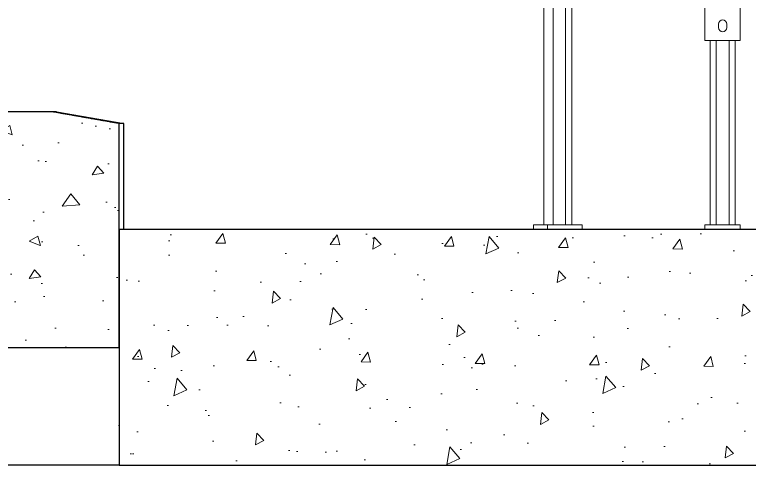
# Model space of a CAD drawing. Header units: millimetres. Extents: x -4172 to 126100, y -2 to 142133.
# Drawn here: x 20175 to 22667, y 12576 to 14105 of the extents above; entities that cross this region are included whole.
import ezdxf

# ---------------------------------------------------------------- set-up
doc = ezdxf.new("R2010")
doc.units = ezdxf.units.MM
doc.header["$LTSCALE"] = 100
for name, color, linetype, lineweight in [('Hatch', 7, 'Continuous', 18), ('Sketch Geometry', 7, 'Continuous', 18), ('Visible', 7, 'Continuous', 25)]:
    doc.layers.add(name, color=color, linetype=linetype, lineweight=lineweight)
doc.layers.add('P_Biomass (BM)', color=150, linetype='Continuous', lineweight=18, true_color=0x007fff)

msp = doc.modelspace()

# ---------------------------------------------------------------- hatches: boundary and pattern name
at = {"layer": 'Hatch'}
h = msp.add_hatch(dxfattribs=at)
h.set_pattern_fill('AR-CONC', color=256, scale=53.832768, angle=138.27901, style=0)
h.set_pattern_definition([(188.279, (0, 0), (-265.717, 282.179), [40.3746, -444.1203]), (133.279, (0, 0), (-213.729, -351.9433), [32.2997, -355.296]), (238.7305, (-22.14, 23.5), (-479.446, -69.764), [34.313, -377.444]), (184.4632, (-71.65, -80.36), (-369.524, 448.855), [60.562, -666.18]), (234.9146, (-102.45, -42.96), (-724.539, -56.554), [51.47, -566.167]), (129.4632, (-71.65, -80.36), (-724.539, -56.554), [48.45, -532.944]), (159.279, (-93.92, -24.44), (-95.5982, 375.6216), [40.3746, -444.1203]), (104.279, (-93.9, -24.44), (-357.557, -204.199), [32.2997, -355.296]), (209.7305, (-101.9, 6.86), (-453.155, 171.423), [34.313, -377.444]), (175.779, (0, 0), (-124.14815, -129.402), [0, -350.9896, 0, -360.6795, 0, -356.642]), (145.779, (0, 0), (-247.0042, -64.2295), [0, -205.6412, 0, -342.9147, 0, -135.9277]), (105.779, (89.6, -79.89), (-206.4119, 200.3094), [0, -134.582, 0, -419.8956, 0, -557.1692]), (95.779, (129.78, -115.72), (-270.1905, 168.709), [0, -174.9565, 0, -278.8537, 0, -395.6708])])
h.paths.add_polyline_path([(12292.46, 13375.84), (12292.46, 12975.84), (20529.47, 12975.84), (20529.47, 13375.84), (20529.47, 13735.84), (20301.34, 13775.84), (19852.02, 13775.84), (19852.02, 13435.84), (19555.29, 13435.84), (19555.29, 13775.84), (19428.79, 13775.84), (19078.56, 13735.84), (19078.56, 13375.84)])
h = msp.add_hatch(dxfattribs=at)
h.set_pattern_fill('AR-CONC', color=256, scale=53.832768, angle=33.27882, style=0)
h.set_pattern_definition([(83.2788, (0, 0), (341.3373, 183.6285), [40.3746, -444.1203]), (28.2788, (0, 0), (-284.633, 297.5367), [32.2997, -355.2963]), (133.7303, (28.44, 15.3), (56.704, 481.165), [34.313, -377.444]), (79.463, (-59.1, 90), (529.2016, 240.7586), [60.562, -666.18]), (129.9145, (-15, 110.1), (132.899, 714.487), [51.47, -566.167]), (24.463, (-59.1, 90), (132.899, 714.487), [48.45, -532.944]), (54.2788, (0.7, 97.05), (387.5652, -4.8785), [40.3746, -444.1203]), (359.2788, (0.7, 97.05), (-104.697, 398.2243), [32.2997, -355.2963]), (104.7303, (33, 96.64), (282.868, 393.346), [34.313, -377.444]), (70.7788, (0, 0), (-92.8603, 153.4099), [0, -350.9896, 0, -360.6795, 0, -356.6421]), (40.7788, (0, 0), (1.8893, 255.2115), [0, -205.6412, 0, -342.9147, 0, -135.9277]), (0.7788, (-100.36, -65.87), (246.90786, 147.5339), [0, -134.582, 0, -419.8956, 0, -557.1692]), (350.7788, (-145.37, -95.4), (232.8916, 217.3181), [0, -174.9565, 0, -278.8537, 0, -395.6708])])
h.paths.add_polyline_path([(28055.61, 13375.84), (27855.41, 13375.84), (27655.21, 13375.84), (23460.95, 13375.84), (23460.95, 13315.84), (23040.53, 13315.84), (23040.53, 13375.84), (20529.47, 13375.84), (20529.47, 12575.84), (28055.61, 12575.84)])

# ---------------------------------------------------------------- linework, layer by layer
at = {"layer": 'P_Biomass (BM)'}
for p, q in [((22516.79, 14262.84), (22516.79, 14017.34)), ((22636.79, 14017.34), (22636.79, 14262.84)), ((21970.21, 13391.84), (21970.21, 14162.34)), ((22001.43, 13391.84), (22001.43, 14162.34)), ((22044.22, 13391.84), (22044.22, 14162.34)), ((22065.39, 13391.84), (22065.39, 14162.34)), ((22562.79, 14061.34), (22562.79, 14073.34)), ((22590.79, 14073.34), (22590.79, 14061.34)), ((22516.79, 14017.34), (22636.79, 14017.34)), ((22534.29, 13391.84), (22534.29, 14017.34)), ((22554.49, 13391.84), (22554.49, 14017.34)), ((22599.09, 13391.84), (22599.09, 14017.34)), ((22619.29, 13391.84), (22619.29, 14017.34)), ((21934.84, 13391.84), (21982.32, 13391.84)), ((21934.84, 13375.84), (21934.84, 13391.84)), ((21982.32, 13391.84), (22100.77, 13391.84)), ((21982.32, 13375.84), (21982.32, 13391.84)), ((22100.77, 13375.84), (22100.77, 13391.84)), ((22516.79, 13391.84), (22636.79, 13391.84)), ((22516.79, 13375.84), (22516.79, 13391.84)), ((22636.79, 13375.84), (22636.79, 13391.84))]:
    msp.add_line(p, q, dxfattribs=at)
for centre, start, end in [((22576.79, 14073.34), 0, 180), ((22576.79, 14061.34), 180, 0)]:
    msp.add_arc(centre, 14, start, end, dxfattribs=at)
at = {"layer": 'Sketch Geometry'}
msp.add_line((20529.47, 13375.84), (23299.55, 13375.84), dxfattribs=at)
at = {"layer": 'Visible'}
for p, q in [((20301.34, 13775.84), (19852.02, 13775.84)), ((20317.52, 13775.84), (20301.34, 13775.84)), ((20317.52, 13775.84), (20545.51, 13735.84)), ((20529.47, 12975.84), (20529.47, 13735.84)), ((20545.51, 13735.84), (20529.47, 13735.84)), ((20545.51, 13375.84), (20545.51, 13735.84)), ((23040.53, 13375.84), (20529.47, 13375.84)), ((20529.47, 13375.84), (20529.47, 12575.84)), ((12292.46, 12975.84), (20529.47, 12975.84)), ((20529.47, 12575.84), (19704.26, 12575.84)), ((20529.47, 12575.84), (28055.61, 12575.84))]:
    msp.add_line(p, q, dxfattribs=at)
msp.add_rational_spline([(20529.47, 13735.84), (20414.92, 13755.92), (20301.34, 13775.84)], [1, 1.00000904299, 1], degree=2, dxfattribs=at)

doc.saveas('drawing.dxf')
